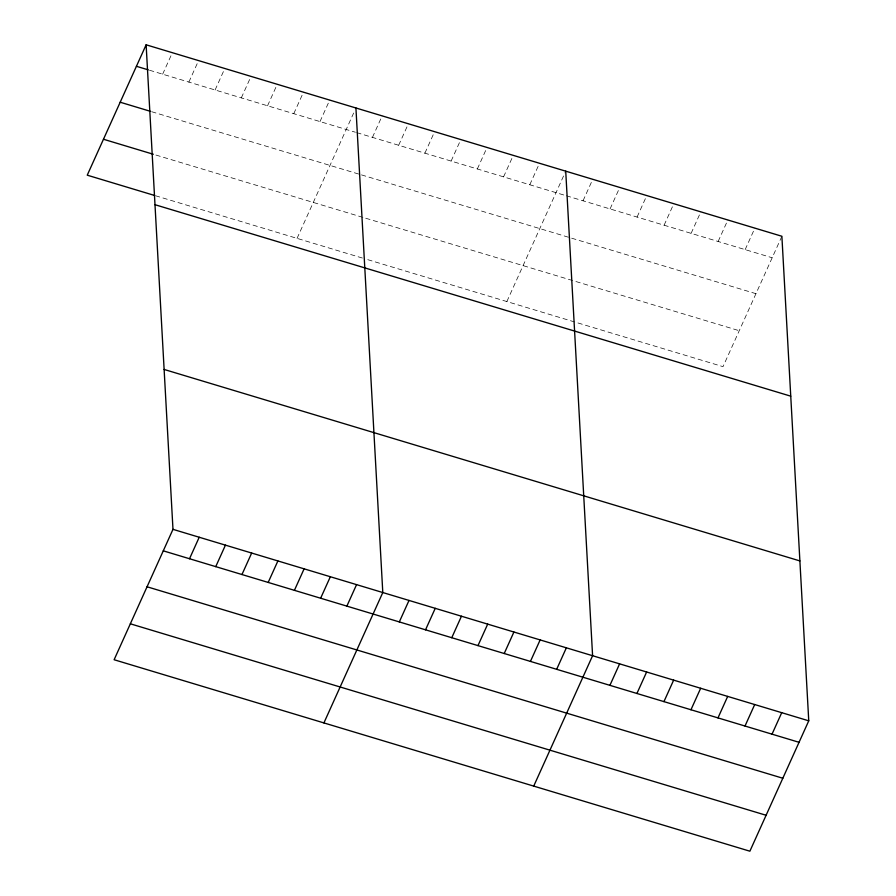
<?xml version="1.0" encoding="UTF-8"?>
<svg xmlns="http://www.w3.org/2000/svg" width="896" height="896" viewBox="0 0 896 896"><rect width="100%" height="100%" fill="white"/><g stroke="black" fill="none" stroke-linecap="round" stroke-linejoin="round"><path stroke-width="0.67" stroke-dasharray="4.48 3.36" d="M162.646 74.189L172.346 52.696M188.866 82.085L198.576 60.592M215.096 89.981L224.795 68.499M241.315 97.888L251.026 76.395M267.546 105.784L277.245 84.291M293.765 113.68L303.475 92.187M319.995 121.576L329.694 100.083M297.058 238.37L353.64 113.042M372.445 137.368L382.144 115.886M398.664 145.275L408.374 123.782M424.894 153.171L434.594 131.678M451.125 161.067L460.824 139.574M477.344 168.963L487.043 147.47M503.574 176.859L513.274 155.366M529.794 184.755L539.504 163.274M506.856 301.549L565.723 171.17M583.038 200.794L592.749 179.301M610.064 208.936L619.763 187.443M637.078 217.067L646.778 195.574M664.104 225.21L673.803 203.717M691.118 233.341L700.818 211.848M718.133 241.483L727.843 219.99M745.158 249.614L754.858 228.122M781.883 236.264L723.016 366.654L366.554 259.302M149.531 70.235L355.398 132.238M356.709 132.63L565.029 195.373M566.317 195.754L772.173 257.757M151.659 111.709L360.158 174.496M361.469 174.888L755.955 293.686M155.926 155.042L363.104 217.437M365.725 218.232L739.234 330.714M155.434 195.72L365.232 258.899"/><path stroke-width="1.34" d="M146.126 44.8L172.984 529.346L114.117 659.736L749.874 851.2L808.752 720.821L781.883 236.264L146.126 44.8L87.248 175.179L154.123 195.328M189.515 558.746L199.214 537.253M215.734 566.642L225.445 545.149M241.965 574.538L251.664 553.045M268.184 582.434L277.894 560.941M294.414 590.33L304.114 568.837M320.634 598.226L330.344 576.744M346.864 606.133L356.563 584.64M323.915 722.915L382.794 592.536L355.925 107.979M399.314 621.925L409.013 600.432M425.533 629.821L435.243 608.328M451.763 637.717L461.462 616.224M477.982 645.613L487.693 624.131M504.213 653.52L513.912 632.027M530.432 661.416L540.142 639.923M556.662 669.312L566.362 647.819M533.725 786.106L592.592 655.715L565.723 171.17M609.907 685.35L619.606 663.858M636.922 693.482L646.632 671.989M663.947 701.624L673.646 680.131M690.962 709.755L700.672 688.262M717.987 717.898L727.686 696.405M745.002 726.029L754.712 704.536M772.027 734.171L781.726 712.678M136.416 66.293L148.221 69.843M120.198 102.222L150.349 111.306M103.477 139.25L153.306 154.258M154.986 204.702L790.742 396.166M164.125 369.454L799.882 560.918M172.984 529.346L808.752 720.821M163.285 550.838L799.042 742.302M147.056 586.779L782.824 778.243M130.346 623.806L766.102 815.27"/></g></svg>
